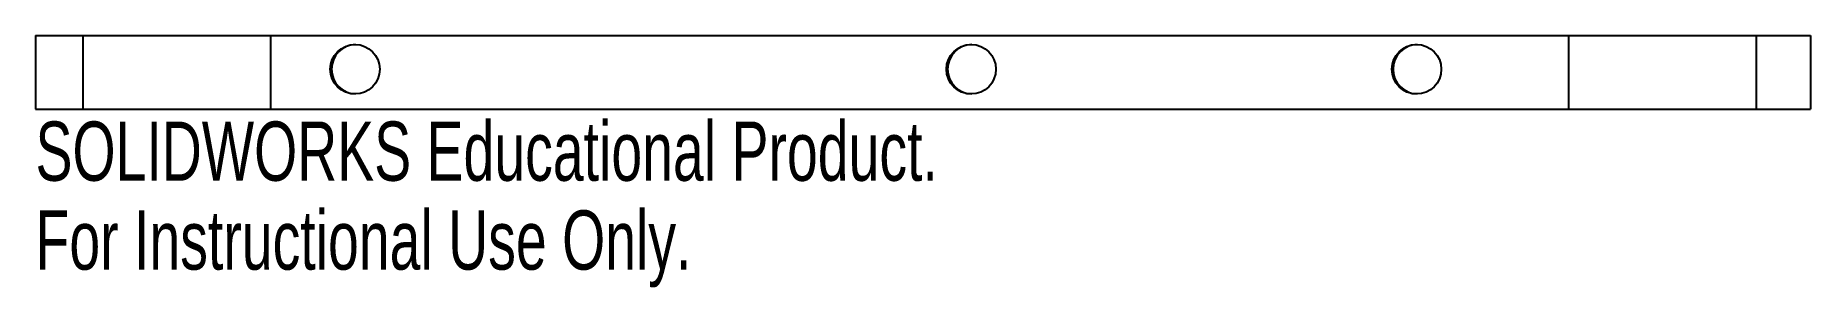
# Paper-space layout '_Bottom' of a CAD drawing. Header units: millimetres. Extents: x -76 to 69, y -15 to 6.
import ezdxf

# ---------------------------------------------------------------- set-up
doc = ezdxf.new("R2010")
doc.units = ezdxf.units.MM
doc.styles.add('SLDTEXTSTYLE0', font='TXT', dxfattribs={"width": 0.7})

psp = doc.layouts.new('_Bottom')

# ---------------------------------------------------------------- linework, layer by layer
at = {"color": 7, "linetype": 'Continuous', "lineweight": 25}
for p, q in [((-76.41, 6), (-76.41, 0)), ((-76.41, 6), (68.52, 6)), ((-72.55, 6), (-72.55, 0)), ((-57.23, 6), (-57.23, 0)), ((48.77, 6), (48.77, 0)), ((64.09, 6), (64.09, 0)), ((68.52, 6), (68.52, 0)), ((-76.41, 0), (68.52, 0))]:
    psp.add_line(p, q, dxfattribs=at)
for centre in [(-50.32, 3.25), (-0.01, 3.25), (36.36, 3.25)]:
    psp.add_circle(centre, 2.02, dxfattribs=at)
for centre, start, end in [((-50.22, 3.25), 91.4229, 180.002), ((0.09, 3.25), 91.4229, 180.002), ((36.46, 3.25), 91.4229, 180.002), ((-50.22, 3.25), 179.9985, 268.5766), ((0.09, 3.25), 179.9985, 268.5766), ((36.46, 3.25), 179.9985, 268.5766)]:
    psp.add_arc(centre, 2.02, start, end, dxfattribs=at)

# ---------------------------------------------------------------- texts
at = {"color": 7, "linetype": 'Continuous', "char_height": 4.8336, "attachment_point": 1, "style": 'SLDTEXTSTYLE0'}
for s, insert in [('SOLIDWORKS Educational Product.', (-76.41, -1.02)), ('For Instructional Use Only.', (-76.41, -8.27))]:
    psp.add_mtext(s, dxfattribs=dict(at, insert=insert))

doc.saveas('drawing.dxf')
